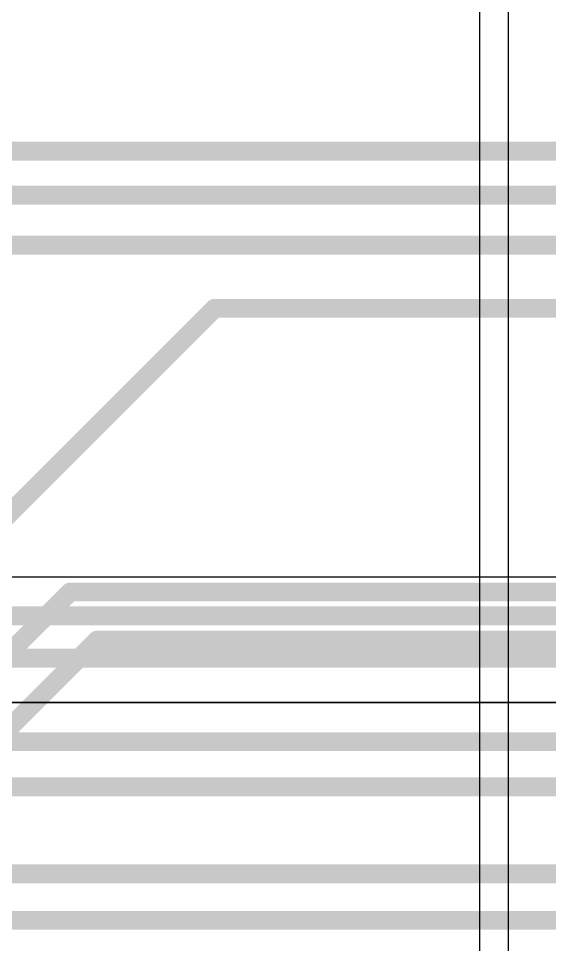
# Model space of a CAD drawing. Header units: inches. Extents: x 0 to 5379, y 0 to 5429.
# Drawn here: x 48.04 to 55.15, y 69.17 to 81.58 of the extents above; entities that cross this region are included whole.
import ezdxf

# ---------------------------------------------------------------- set-up
doc = ezdxf.new("R2010")
doc.units = ezdxf.units.IN
for name, color, linetype in [('PWR', 156, 'Continuous'), ('SIG 01', 90, 'Continuous'), ('Top Layer', 1, 'Continuous')]:
    doc.layers.add(name, color=color, linetype=linetype)

msp = doc.modelspace()

# ---------------------------------------------------------------- linework, layer by layer
at = {"layer": 'PWR'}
for p, q in [((54.21, 99.379), (54.21, 56.857)), ((54.598, 56.857), (54.598, 99.379))]:
    msp.add_line(p, q, dxfattribs=at)
at = {"layer": 'SIG 01'}
msp.add_line((57.715, 74.093), (14.599, 74.093), dxfattribs=at)
for points in [[(14.599, 73.575, 0.254, 0.254, 0), (59.017, 73.575, 0.254, 0.254, 0)], [(14.878, 73.007, 0.254, 0.254, 0), (59.456, 73.007, 0.254, 0.254, 0)], [(15.789, 71.889, 0.254, 0.254, 0), (69.468, 71.889, 0.254, 0.254, 0)], [(16.094, 71.286, 0.254, 0.254, 0), (69.805, 71.286, 0.254, 0.254, 0)], [(16.982, 70.119, 0.254, 0.254, 0), (80.462, 70.119, 0.254, 0.254, 0)], [(17.461, 69.496, 0.254, 0.254, 0), (80.72, 69.496, 0.254, 0.254, 0)]]:
    msp.add_lwpolyline(points, format="xyseb", dxfattribs=at)
at = {"layer": 'Top Layer'}
for p, q in [((0.381, 72.415), (350, 72.415)), ((37.922, 72.417), (56.062, 72.417))]:
    msp.add_line(p, q, dxfattribs=at)
for points in [[(45.611, 79.799, 0.254, 0.254, 0), (60.343, 79.799, 0.254, 0.254, 0)], [(46.176, 79.209, 0.254, 0.254, 0), (66.255, 79.209, 0.254, 0.254, 0)], [(46.663, 78.54, 0.254, 0.254, 0), (72.267, 78.54, 0.254, 0.254, 0)], [(42.899, 69.93, 0.254, 0.254, 0), (50.663, 77.694, 0.254, 0.254, 0)], [(50.663, 77.694, 0.254, 0.254, 0), (76.016, 77.694, 0.254, 0.254, 0)], [(45.187, 70.352, 0.254, 0.254, 0), (48.728, 73.894, 0.254, 0.254, 0)], [(48.728, 73.894, 0.254, 0.254, 0), (60.484, 73.894, 0.254, 0.254, 0)], [(45.907, 70.07, 0.254, 0.254, 0), (49.087, 73.249, 0.254, 0.254, 0)], [(49.087, 73.249, 0.254, 0.254, 0), (60.805, 73.249, 0.254, 0.254, 0)]]:
    msp.add_lwpolyline(points, format="xyseb", dxfattribs=at)
for points in [[(50.599, 77.694, 0.127, 0.127, 1), (50.726, 77.694, 0.127, 0.127, 1)], [(50.599, 77.694, 0.127, 0.127, 1), (50.726, 77.694, 0.127, 0.127, 1)], [(48.665, 73.894, 0.127, 0.127, 1), (48.792, 73.894, 0.127, 0.127, 1)], [(48.665, 73.894, 0.127, 0.127, 1), (48.792, 73.894, 0.127, 0.127, 1)], [(49.023, 73.249, 0.127, 0.127, 1), (49.15, 73.249, 0.127, 0.127, 1)], [(49.023, 73.249, 0.127, 0.127, 1), (49.15, 73.249, 0.127, 0.127, 1)]]:
    msp.add_lwpolyline(points, format="xyseb", close=True, dxfattribs=at)

doc.saveas('drawing.dxf')
